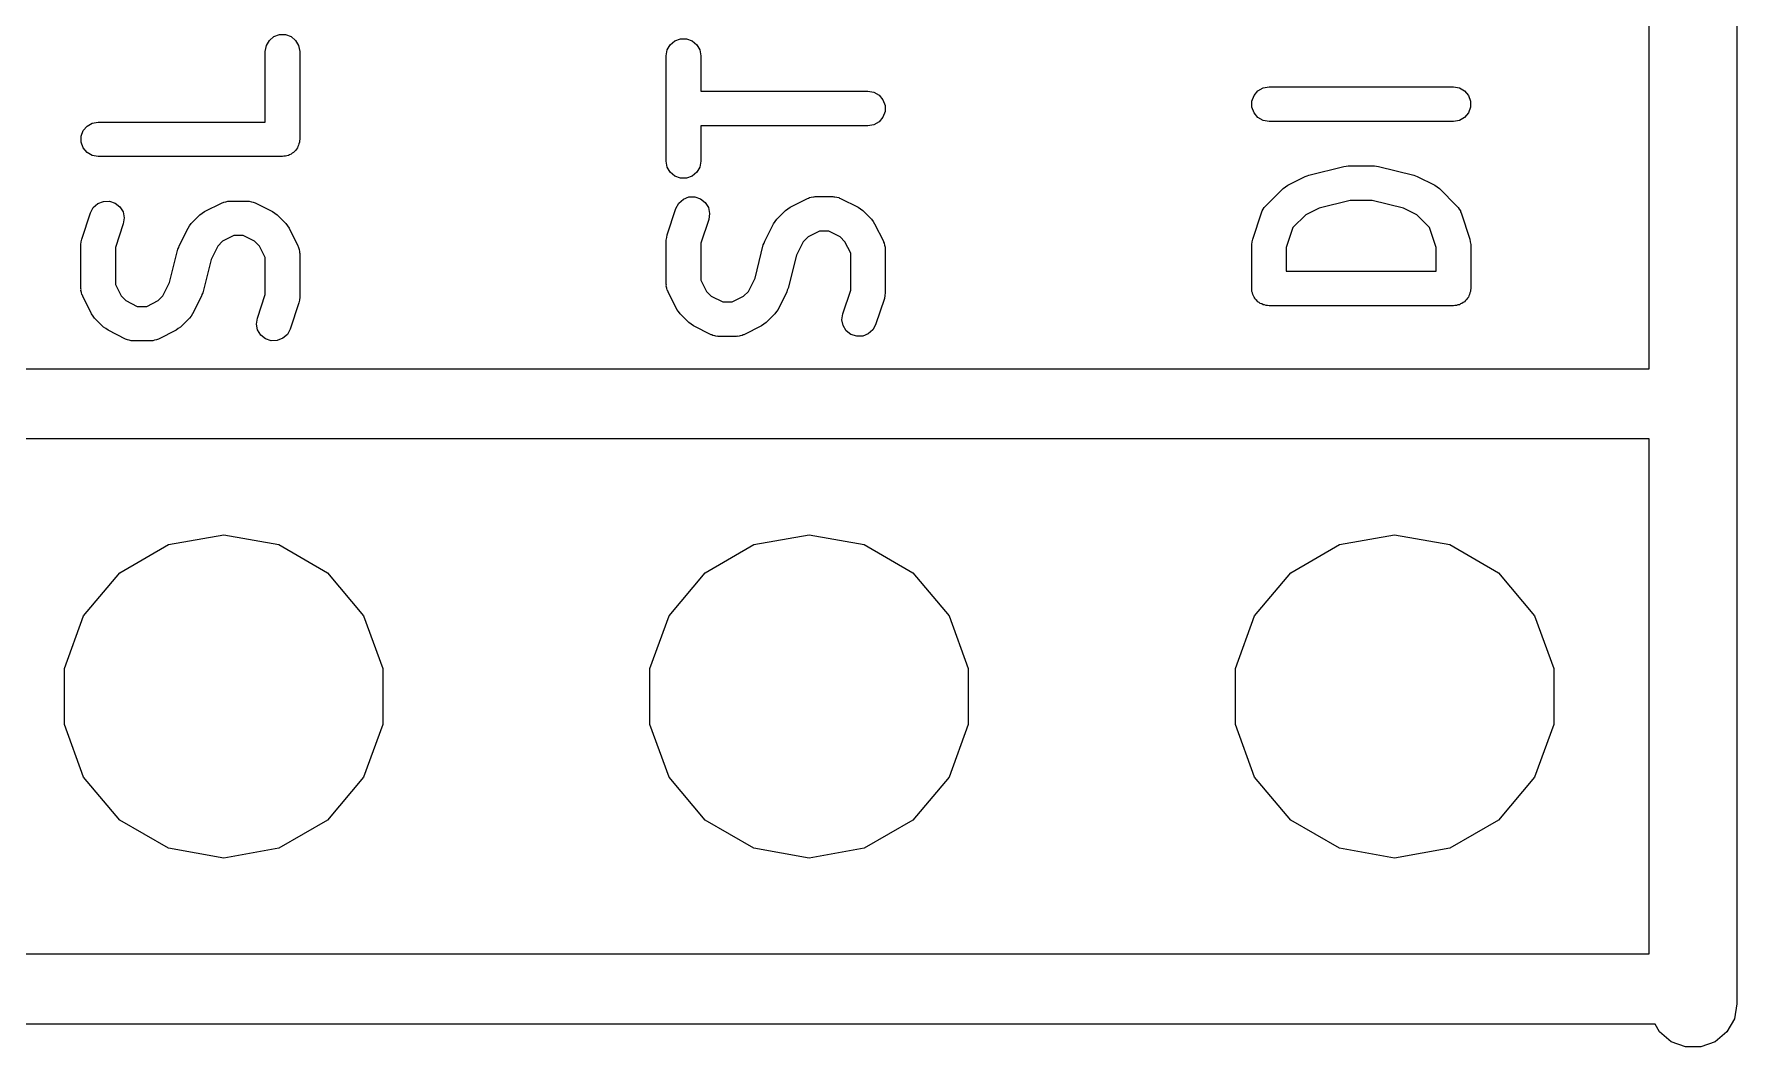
# Model space of a CAD drawing. Extents: x 10 to 287, y -200 to -10.
# Drawn here: x 100.24 to 107.63, y -76.64 to -72.25 of the extents above; entities that cross this region are included whole.
import ezdxf

# ---------------------------------------------------------------- set-up
doc = ezdxf.new("R2010")
doc.units = 0
doc.header["$MEASUREMENT"] = 0
doc.layers.add('BLACK', color=7, linetype='CONTINUOUS')

msp = doc.modelspace()

# ---------------------------------------------------------------- linework, layer by layer
at = {"layer": 'Black'}
for p, q in [((107.632, -61.214), (107.632, -76.454)), ((107.251, -73.6981), (107.251, -63.8429)), ((101.284, -72.2565), (101.309, -72.2476)), ((101.309, -72.2476), (101.335, -72.2476)), ((101.335, -72.2476), (101.359, -72.2565)), ((101.247, -72.3214), (101.252, -72.2958)), ((101.247, -72.6275), (101.247, -72.3214)), ((101.252, -72.2958), (101.265, -72.2732)), ((101.265, -72.2732), (101.284, -72.2565)), ((101.359, -72.2565), (101.379, -72.2732)), ((101.379, -72.2732), (101.392, -72.2958)), ((101.392, -72.2958), (101.397, -72.3214)), ((101.397, -72.3214), (101.397, -72.7024)), ((102.987, -72.3404), (102.991, -72.3148)), ((102.991, -72.3148), (103.004, -72.2923)), ((103.004, -72.2923), (103.024, -72.2756)), ((103.024, -72.2756), (103.049, -72.2667)), ((103.049, -72.2667), (103.075, -72.2667)), ((103.075, -72.2667), (103.099, -72.2756)), ((103.099, -72.2756), (103.119, -72.2923)), ((103.119, -72.2923), (103.132, -72.3148)), ((103.132, -72.3148), (103.137, -72.3404)), ((102.987, -72.7976), (102.987, -72.3404)), ((103.137, -72.3404), (103.137, -72.4941)), ((105.576, -72.4796), (105.602, -72.4751)), ((105.602, -72.4751), (106.402, -72.4751)), ((106.402, -72.4751), (106.428, -72.4796)), ((103.137, -72.4941), (103.862, -72.4941)), ((103.862, -72.4941), (103.888, -72.4986)), ((103.888, -72.4986), (103.91, -72.5117)), ((103.91, -72.5117), (103.927, -72.5316)), ((103.927, -72.5316), (103.936, -72.556)), ((105.528, -72.537), (105.537, -72.5125)), ((105.528, -72.563), (105.528, -72.537)), ((105.537, -72.5125), (105.554, -72.4926)), ((105.554, -72.4926), (105.576, -72.4796)), ((106.428, -72.4796), (106.45, -72.4926)), ((106.45, -72.4926), (106.467, -72.5125)), ((106.467, -72.5125), (106.476, -72.537)), ((106.476, -72.537), (106.476, -72.563)), ((103.927, -72.6065), (103.91, -72.6264)), ((103.936, -72.5821), (103.927, -72.6065)), ((103.936, -72.556), (103.936, -72.5821)), ((105.537, -72.5875), (105.528, -72.563)), ((105.554, -72.6074), (105.537, -72.5875)), ((105.576, -72.6204), (105.554, -72.6074)), ((105.602, -72.6249), (105.576, -72.6204)), ((106.428, -72.6204), (106.402, -72.6249)), ((106.45, -72.6074), (106.428, -72.6204)), ((106.467, -72.5875), (106.45, -72.6074)), ((106.476, -72.563), (106.467, -72.5875)), ((100.448, -72.6894), (100.457, -72.6649)), ((100.448, -72.7154), (100.448, -72.6894)), ((100.457, -72.6649), (100.474, -72.645)), ((100.474, -72.645), (100.496, -72.632)), ((100.496, -72.632), (100.522, -72.6275)), ((100.522, -72.6275), (101.247, -72.6275)), ((103.862, -72.644), (103.137, -72.644)), ((103.137, -72.644), (103.137, -72.7976)), ((103.888, -72.6395), (103.862, -72.644)), ((103.91, -72.6264), (103.888, -72.6395)), ((106.402, -72.6249), (105.602, -72.6249)), ((100.457, -72.7399), (100.448, -72.7154)), ((100.474, -72.7598), (100.457, -72.7399)), ((100.496, -72.7728), (100.474, -72.7598)), ((101.353, -72.7695), (101.348, -72.7728)), ((101.359, -72.7673), (101.353, -72.7695)), ((101.364, -72.7631), (101.359, -72.7673)), ((101.37, -72.7598), (101.364, -72.7631)), ((101.374, -72.7548), (101.37, -72.7598)), ((101.379, -72.7506), (101.374, -72.7548)), ((101.383, -72.7449), (101.379, -72.7506)), ((101.387, -72.7399), (101.383, -72.7449)), ((101.389, -72.7337), (101.387, -72.7399)), ((101.392, -72.728), (101.389, -72.7337)), ((101.393, -72.7216), (101.392, -72.728)), ((101.396, -72.7154), (101.393, -72.7216)), ((101.397, -72.7024), (101.396, -72.7089)), ((101.396, -72.7089), (101.396, -72.7154)), ((100.522, -72.7773), (100.496, -72.7728)), ((101.322, -72.7773), (100.522, -72.7773)), ((101.328, -72.7762), (101.322, -72.7773)), ((101.335, -72.7762), (101.328, -72.7762)), ((101.341, -72.7739), (101.335, -72.7762)), ((101.348, -72.7728), (101.341, -72.7739)), ((102.991, -72.8233), (102.987, -72.7976)), ((103.004, -72.8458), (102.991, -72.8233)), ((103.132, -72.8233), (103.119, -72.8458)), ((103.137, -72.7976), (103.132, -72.8233)), ((105.774, -72.8583), (105.927, -72.8202)), ((105.927, -72.8202), (105.936, -72.8196)), ((105.936, -72.8196), (105.945, -72.818)), ((105.945, -72.818), (106.059, -72.818)), ((106.059, -72.818), (106.068, -72.8196)), ((106.068, -72.8196), (106.077, -72.8202)), ((106.077, -72.8202), (106.23, -72.8583)), ((103.024, -72.8625), (103.004, -72.8458)), ((103.049, -72.8714), (103.024, -72.8625)), ((103.075, -72.8714), (103.049, -72.8714)), ((103.099, -72.8625), (103.075, -72.8714)), ((103.119, -72.8458), (103.099, -72.8625)), ((105.587, -72.9923), (105.663, -72.9161)), ((105.663, -72.9161), (105.673, -72.9092)), ((105.673, -72.9092), (105.683, -72.9021)), ((105.683, -72.9021), (105.759, -72.864)), ((105.759, -72.864), (105.767, -72.8616)), ((105.767, -72.8616), (105.774, -72.8583)), ((106.23, -72.8583), (106.237, -72.8616)), ((106.237, -72.8616), (106.245, -72.864)), ((106.245, -72.864), (106.321, -72.9021)), ((106.321, -72.9021), (106.331, -72.9092)), ((106.331, -72.9092), (106.341, -72.9161)), ((106.341, -72.9161), (106.417, -72.9923)), ((100.501, -72.9987), (100.521, -72.9815)), ((100.521, -72.9815), (100.545, -72.9719)), ((100.545, -72.9719), (100.571, -72.9712)), ((100.571, -72.9712), (100.596, -72.9794)), ((100.596, -72.9794), (100.616, -72.9956)), ((100.984, -73.0164), (101.06, -72.9783)), ((101.06, -72.9783), (101.064, -72.977)), ((101.064, -72.977), (101.068, -72.9749)), ((101.068, -72.9749), (101.076, -72.9734)), ((101.076, -72.9734), (101.085, -72.9709)), ((101.085, -72.9709), (101.089, -72.9711)), ((101.089, -72.9711), (101.093, -72.9704)), ((101.093, -72.9704), (101.17, -72.9704)), ((101.17, -72.9704), (101.174, -72.9711)), ((101.174, -72.9711), (101.178, -72.9709)), ((101.178, -72.9709), (101.187, -72.9734)), ((101.187, -72.9734), (101.195, -72.9749)), ((101.195, -72.9749), (101.199, -72.977)), ((101.199, -72.977), (101.203, -72.9783)), ((101.203, -72.9783), (101.279, -73.0164)), ((103.029, -73.0026), (103.041, -72.9797)), ((103.041, -72.9797), (103.061, -72.9624)), ((103.061, -72.9624), (103.085, -72.9528)), ((103.085, -72.9528), (103.111, -72.9521)), ((103.111, -72.9521), (103.136, -72.9604)), ((103.136, -72.9604), (103.156, -72.9765)), ((103.156, -72.9765), (103.17, -72.9987)), ((103.524, -72.9973), (103.6, -72.9592)), ((103.6, -72.9592), (103.604, -72.958)), ((103.604, -72.958), (103.608, -72.9558)), ((103.608, -72.9558), (103.616, -72.9543)), ((103.616, -72.9543), (103.625, -72.9518)), ((103.625, -72.9518), (103.629, -72.9521)), ((103.629, -72.9521), (103.633, -72.9513)), ((103.633, -72.9513), (103.71, -72.9513)), ((103.71, -72.9513), (103.714, -72.9521)), ((103.714, -72.9521), (103.718, -72.9518)), ((103.718, -72.9518), (103.727, -72.9543)), ((103.727, -72.9543), (103.735, -72.9558)), ((103.735, -72.9558), (103.739, -72.958)), ((103.739, -72.958), (103.743, -72.9592)), ((103.743, -72.9592), (103.819, -72.9973)), ((105.584, -72.9959), (105.587, -72.9923)), ((105.954, -72.9678), (105.819, -73.0017)), ((106.05, -72.9678), (105.954, -72.9678)), ((106.185, -73.0017), (106.05, -72.9678)), ((106.417, -72.9923), (106.419, -72.9959)), ((100.451, -73.1359), (100.489, -73.0216)), ((100.489, -73.0216), (100.501, -72.9987)), ((100.616, -72.9956), (100.63, -73.0178)), ((100.63, -73.0178), (100.635, -73.0433)), ((100.635, -73.0433), (100.631, -73.069)), ((100.926, -73.0685), (100.964, -73.0304)), ((100.964, -73.0304), (100.974, -73.0235)), ((100.974, -73.0235), (100.984, -73.0164)), ((101.279, -73.0164), (101.289, -73.0235)), ((101.289, -73.0235), (101.299, -73.0304)), ((101.299, -73.0304), (101.337, -73.0685)), ((102.991, -73.1169), (103.029, -73.0026)), ((103.171, -73.0499), (103.137, -73.1527)), ((103.17, -72.9987), (103.175, -73.0242)), ((103.175, -73.0242), (103.171, -73.0499)), ((103.452, -73.0689), (103.459, -73.0593)), ((103.459, -73.0593), (103.466, -73.0495)), ((103.466, -73.0495), (103.504, -73.0114)), ((103.504, -73.0114), (103.514, -73.0045)), ((103.514, -73.0045), (103.524, -72.9973)), ((103.819, -72.9973), (103.829, -73.0045)), ((103.829, -73.0045), (103.839, -73.0114)), ((103.839, -73.0114), (103.877, -73.0495)), ((103.877, -73.0495), (103.884, -73.0593)), ((103.884, -73.0593), (103.891, -73.0689)), ((105.531, -73.1359), (105.569, -73.0216)), ((105.569, -73.0216), (105.571, -73.0178)), ((105.571, -73.0178), (105.572, -73.0136)), ((105.572, -73.0136), (105.577, -73.0064)), ((105.577, -73.0064), (105.581, -72.9987)), ((105.581, -72.9987), (105.584, -72.9959)), ((105.761, -73.0307), (105.705, -73.0858)), ((105.819, -73.0017), (105.761, -73.0307)), ((106.243, -73.0307), (106.185, -73.0017)), ((106.298, -73.0858), (106.243, -73.0307)), ((106.419, -72.9959), (106.423, -72.9987)), ((106.423, -72.9987), (106.427, -73.0064)), ((106.427, -73.0064), (106.432, -73.0136)), ((106.432, -73.0136), (106.433, -73.0178)), ((106.433, -73.0178), (106.435, -73.0216)), ((106.435, -73.0216), (106.473, -73.1359)), ((100.449, -73.1478), (100.451, -73.1359)), ((100.631, -73.069), (100.597, -73.1718)), ((100.874, -73.1642), (100.912, -73.088)), ((100.912, -73.088), (100.919, -73.0784)), ((100.919, -73.0784), (100.926, -73.0685)), ((101.111, -73.1202), (101.062, -73.145)), ((101.152, -73.1202), (101.111, -73.1202)), ((101.201, -73.145), (101.152, -73.1202)), ((101.337, -73.0685), (101.344, -73.0784)), ((101.344, -73.0784), (101.351, -73.088)), ((101.351, -73.088), (101.389, -73.1642)), ((102.987, -73.1405), (102.989, -73.1287)), ((102.989, -73.1287), (102.991, -73.1169)), ((103.414, -73.1451), (103.452, -73.0689)), ((103.602, -73.1259), (103.581, -73.1468)), ((103.651, -73.1012), (103.602, -73.1259)), ((103.692, -73.1012), (103.651, -73.1012)), ((103.741, -73.1259), (103.692, -73.1012)), ((103.762, -73.1468), (103.741, -73.1259)), ((103.891, -73.0689), (103.929, -73.1451)), ((105.529, -73.1478), (105.531, -73.1359)), ((105.705, -73.0858), (105.677, -73.1718)), ((106.327, -73.1718), (106.298, -73.0858)), ((106.473, -73.1359), (106.475, -73.1478)), ((100.447, -73.1596), (100.449, -73.1478)), ((100.447, -73.3501), (100.447, -73.1596)), ((100.597, -73.1718), (100.597, -73.3324)), ((100.832, -73.3239), (100.868, -73.1795)), ((100.868, -73.1795), (100.872, -73.172)), ((100.872, -73.172), (100.874, -73.1642)), ((101.041, -73.1659), (101.012, -73.2238)), ((101.062, -73.145), (101.041, -73.1659)), ((101.222, -73.1659), (101.201, -73.145)), ((101.247, -73.2154), (101.222, -73.1659)), ((101.389, -73.1642), (101.39, -73.1683)), ((101.39, -73.1683), (101.392, -73.1721)), ((101.392, -73.1721), (101.394, -73.1807)), ((101.394, -73.1807), (101.396, -73.1891)), ((101.396, -73.1891), (101.396, -73.1934)), ((101.396, -73.1934), (101.397, -73.1977)), ((101.397, -73.1977), (101.397, -73.3882)), ((102.987, -73.331), (102.987, -73.1405)), ((103.137, -73.1527), (103.137, -73.3134)), ((103.372, -73.3049), (103.408, -73.1605)), ((103.408, -73.1605), (103.412, -73.153)), ((103.412, -73.153), (103.414, -73.1451)), ((103.552, -73.2048), (103.516, -73.3492)), ((103.581, -73.1468), (103.552, -73.2048)), ((103.787, -73.1963), (103.762, -73.1468)), ((103.787, -73.357), (103.787, -73.1963)), ((103.929, -73.1451), (103.93, -73.1493)), ((103.93, -73.1493), (103.932, -73.153)), ((103.932, -73.153), (103.934, -73.1617)), ((103.934, -73.1617), (103.936, -73.1701)), ((103.936, -73.1701), (103.936, -73.1744)), ((103.936, -73.1744), (103.937, -73.1786)), ((103.937, -73.1786), (103.937, -73.3691)), ((105.527, -73.1596), (105.529, -73.1478)), ((105.527, -73.3501), (105.527, -73.1596)), ((105.677, -73.1718), (105.677, -73.2752)), ((106.327, -73.2752), (106.327, -73.1718)), ((106.475, -73.1478), (106.477, -73.1596)), ((106.477, -73.1596), (106.477, -73.3501)), ((101.012, -73.2238), (100.976, -73.3683)), ((101.247, -73.376), (101.247, -73.2154)), ((105.677, -73.2752), (106.327, -73.2752)), ((100.448, -73.3544), (100.447, -73.3501)), ((100.447, -73.3587), (100.448, -73.3544)), ((100.45, -73.3671), (100.447, -73.3587)), ((100.597, -73.3324), (100.622, -73.3819)), ((100.803, -73.3819), (100.832, -73.3239)), ((102.988, -73.3353), (102.987, -73.331)), ((102.987, -73.3396), (102.988, -73.3353)), ((102.99, -73.348), (102.987, -73.3396)), ((102.991, -73.3567), (102.99, -73.348)), ((102.994, -73.3604), (102.991, -73.3567)), ((102.995, -73.3646), (102.994, -73.3604)), ((103.137, -73.3134), (103.162, -73.3629)), ((103.343, -73.3629), (103.372, -73.3049)), ((103.512, -73.3567), (103.51, -73.3646)), ((103.516, -73.3492), (103.512, -73.3567)), ((103.753, -73.4598), (103.787, -73.357)), ((105.528, -73.3566), (105.527, -73.3501)), ((105.528, -73.3631), (105.528, -73.3566)), ((106.477, -73.3501), (106.476, -73.3566)), ((106.476, -73.3566), (106.476, -73.3631)), ((100.451, -73.3757), (100.45, -73.3671)), ((100.454, -73.3795), (100.451, -73.3757)), ((100.455, -73.3836), (100.454, -73.3795)), ((100.493, -73.4598), (100.455, -73.3836)), ((100.622, -73.3819), (100.642, -73.4028)), ((100.642, -73.4028), (100.692, -73.4276)), ((100.692, -73.4276), (100.733, -73.4276)), ((100.733, -73.4276), (100.782, -73.4028)), ((100.782, -73.4028), (100.803, -73.3819)), ((100.97, -73.3836), (100.932, -73.4598)), ((100.972, -73.3758), (100.97, -73.3836)), ((100.976, -73.3683), (100.972, -73.3758)), ((101.213, -73.4788), (101.247, -73.376)), ((101.393, -73.4119), (101.355, -73.5262)), ((101.395, -73.4), (101.393, -73.4119)), ((101.397, -73.3882), (101.395, -73.4)), ((103.033, -73.4408), (102.995, -73.3646)), ((103.162, -73.3629), (103.182, -73.3838)), ((103.182, -73.3838), (103.232, -73.4085)), ((103.232, -73.4085), (103.273, -73.4085)), ((103.273, -73.4085), (103.322, -73.3838)), ((103.322, -73.3838), (103.343, -73.3629)), ((103.51, -73.3646), (103.472, -73.4408)), ((103.933, -73.3928), (103.895, -73.5071)), ((103.935, -73.381), (103.933, -73.3928)), ((103.937, -73.3691), (103.935, -73.381)), ((105.53, -73.3693), (105.528, -73.3631)), ((105.531, -73.3757), (105.53, -73.3693)), ((105.535, -73.3814), (105.531, -73.3757)), ((105.537, -73.3876), (105.535, -73.3814)), ((105.541, -73.3926), (105.537, -73.3876)), ((105.544, -73.3983), (105.541, -73.3926)), ((105.549, -73.4025), (105.544, -73.3983)), ((105.554, -73.4075), (105.549, -73.4025)), ((105.559, -73.4108), (105.554, -73.4075)), ((105.564, -73.415), (105.559, -73.4108)), ((105.571, -73.4172), (105.564, -73.415)), ((105.576, -73.4205), (105.571, -73.4172)), ((105.583, -73.4216), (105.576, -73.4205)), ((105.589, -73.4239), (105.583, -73.4216)), ((105.595, -73.4239), (105.589, -73.4239)), ((105.602, -73.425), (105.595, -73.4239)), ((106.402, -73.425), (105.602, -73.425)), ((106.408, -73.4239), (106.402, -73.425)), ((106.415, -73.4239), (106.408, -73.4239)), ((106.421, -73.4216), (106.415, -73.4239)), ((106.428, -73.4205), (106.421, -73.4216)), ((106.433, -73.4172), (106.428, -73.4205)), ((106.439, -73.415), (106.433, -73.4172)), ((106.444, -73.4108), (106.439, -73.415)), ((106.45, -73.4075), (106.444, -73.4108)), ((106.454, -73.4025), (106.45, -73.4075)), ((106.459, -73.3983), (106.454, -73.4025)), ((106.463, -73.3926), (106.459, -73.3983)), ((106.467, -73.3876), (106.463, -73.3926)), ((106.469, -73.3814), (106.467, -73.3876)), ((106.472, -73.3757), (106.469, -73.3814)), ((106.473, -73.3693), (106.472, -73.3757)), ((106.476, -73.3631), (106.473, -73.3693)), ((100.5, -73.4694), (100.493, -73.4598)), ((100.507, -73.4793), (100.5, -73.4694)), ((100.545, -73.5174), (100.507, -73.4793)), ((100.918, -73.4793), (100.88, -73.5174)), ((100.925, -73.4694), (100.918, -73.4793)), ((100.932, -73.4598), (100.925, -73.4694)), ((101.209, -73.5045), (101.213, -73.4788)), ((101.214, -73.53), (101.209, -73.5045)), ((103.04, -73.4504), (103.033, -73.4408)), ((103.047, -73.4602), (103.04, -73.4504)), ((103.085, -73.4983), (103.047, -73.4602)), ((103.095, -73.5052), (103.085, -73.4983)), ((103.105, -73.5124), (103.095, -73.5052)), ((103.41, -73.5052), (103.4, -73.5124)), ((103.42, -73.4983), (103.41, -73.5052)), ((103.458, -73.4602), (103.42, -73.4983)), ((103.465, -73.4504), (103.458, -73.4602)), ((103.472, -73.4408), (103.465, -73.4504)), ((103.749, -73.4855), (103.753, -73.4598)), ((103.754, -73.511), (103.749, -73.4855)), ((103.895, -73.5071), (103.883, -73.53)), ((100.555, -73.5243), (100.545, -73.5174)), ((100.565, -73.5314), (100.555, -73.5243)), ((100.641, -73.5695), (100.565, -73.5314)), ((100.645, -73.5708), (100.641, -73.5695)), ((100.649, -73.5729), (100.645, -73.5708)), ((100.657, -73.5744), (100.649, -73.5729)), ((100.666, -73.5769), (100.657, -73.5744)), ((100.67, -73.5767), (100.666, -73.5769)), ((100.674, -73.5774), (100.67, -73.5767)), ((100.75, -73.5774), (100.674, -73.5774)), ((100.755, -73.5767), (100.75, -73.5774)), ((100.759, -73.5769), (100.755, -73.5767)), ((100.767, -73.5744), (100.759, -73.5769)), ((100.776, -73.5729), (100.767, -73.5744)), ((100.78, -73.5707), (100.776, -73.5729)), ((100.784, -73.5695), (100.78, -73.5707)), ((100.86, -73.5314), (100.784, -73.5695)), ((100.87, -73.5243), (100.86, -73.5314)), ((100.88, -73.5174), (100.87, -73.5243)), ((101.228, -73.5522), (101.214, -73.53)), ((101.248, -73.5684), (101.228, -73.5522)), ((101.273, -73.5766), (101.248, -73.5684)), ((101.299, -73.5759), (101.273, -73.5766)), ((101.323, -73.5663), (101.299, -73.5759)), ((101.343, -73.5491), (101.323, -73.5663)), ((101.355, -73.5262), (101.343, -73.5491)), ((103.181, -73.5505), (103.105, -73.5124)), ((103.185, -73.5517), (103.181, -73.5505)), ((103.189, -73.5539), (103.185, -73.5517)), ((103.197, -73.5554), (103.189, -73.5539)), ((103.206, -73.5579), (103.197, -73.5554)), ((103.21, -73.5576), (103.206, -73.5579)), ((103.214, -73.5584), (103.21, -73.5576)), ((103.29, -73.5584), (103.214, -73.5584)), ((103.295, -73.5576), (103.29, -73.5584)), ((103.299, -73.5579), (103.295, -73.5576)), ((103.307, -73.5554), (103.299, -73.5579)), ((103.316, -73.5539), (103.307, -73.5554)), ((103.32, -73.5517), (103.316, -73.5539)), ((103.324, -73.5505), (103.32, -73.5517)), ((103.4, -73.5124), (103.324, -73.5505)), ((103.768, -73.5332), (103.754, -73.511)), ((103.788, -73.5493), (103.768, -73.5332)), ((103.813, -73.5576), (103.788, -73.5493)), ((103.839, -73.5569), (103.813, -73.5576)), ((103.863, -73.5473), (103.839, -73.5569)), ((103.883, -73.53), (103.863, -73.5473)), ((87.3125, -73.6981), (107.251, -73.6981)), ((107.251, -74.0029), (89.789, -74.0029)), ((107.251, -76.2381), (107.251, -74.0029)), ((100.616, -74.5834), (100.827, -74.4616)), ((100.827, -74.4616), (101.067, -74.4193)), ((101.067, -74.4193), (101.306, -74.4616)), ((101.306, -74.4616), (101.517, -74.5834)), ((103.156, -74.5834), (103.367, -74.4616)), ((103.367, -74.4616), (103.607, -74.4193)), ((103.607, -74.4193), (103.846, -74.4616)), ((103.846, -74.4616), (104.057, -74.5834)), ((105.696, -74.5834), (105.907, -74.4616)), ((105.907, -74.4616), (106.147, -74.4193)), ((106.147, -74.4193), (106.386, -74.4616)), ((106.386, -74.4616), (106.597, -74.5834)), ((100.459, -74.7699), (100.616, -74.5834)), ((101.517, -74.5834), (101.674, -74.7699)), ((102.999, -74.7699), (103.156, -74.5834)), ((104.057, -74.5834), (104.214, -74.7699)), ((105.539, -74.7699), (105.696, -74.5834)), ((106.597, -74.5834), (106.754, -74.7699)), ((100.376, -74.9987), (100.459, -74.7699)), ((101.674, -74.7699), (101.757, -74.9987)), ((102.916, -74.9987), (102.999, -74.7699)), ((104.214, -74.7699), (104.297, -74.9987)), ((105.456, -74.9987), (105.539, -74.7699)), ((106.754, -74.7699), (106.837, -74.9987)), ((100.376, -75.2423), (100.376, -74.9987)), ((101.757, -74.9987), (101.757, -75.2423)), ((102.916, -75.2423), (102.916, -74.9987)), ((104.297, -74.9987), (104.297, -75.2423)), ((105.456, -75.2423), (105.456, -74.9987)), ((106.837, -74.9987), (106.837, -75.2423)), ((100.459, -75.4711), (100.376, -75.2423)), ((101.757, -75.2423), (101.674, -75.4711)), ((102.999, -75.4711), (102.916, -75.2423)), ((104.297, -75.2423), (104.214, -75.4711)), ((105.539, -75.4711), (105.456, -75.2423)), ((106.837, -75.2423), (106.754, -75.4711)), ((100.616, -75.6576), (100.459, -75.4711)), ((101.674, -75.4711), (101.517, -75.6576)), ((103.156, -75.6576), (102.999, -75.4711)), ((104.214, -75.4711), (104.057, -75.6576)), ((105.696, -75.6576), (105.539, -75.4711)), ((106.754, -75.4711), (106.597, -75.6576)), ((100.827, -75.7794), (100.616, -75.6576)), ((101.517, -75.6576), (101.306, -75.7794)), ((103.367, -75.7794), (103.156, -75.6576)), ((104.057, -75.6576), (103.846, -75.7794)), ((105.907, -75.7794), (105.696, -75.6576)), ((106.597, -75.6576), (106.386, -75.7794)), ((101.067, -75.8217), (100.827, -75.7794)), ((101.306, -75.7794), (101.067, -75.8217)), ((103.607, -75.8217), (103.367, -75.7794)), ((103.846, -75.7794), (103.607, -75.8217)), ((106.147, -75.8217), (105.907, -75.7794)), ((106.386, -75.7794), (106.147, -75.8217)), ((89.789, -76.2381), (107.251, -76.2381)), ((107.632, -76.454), (107.621, -76.5192)), ((107.621, -76.5192), (107.588, -76.5765)), ((107.277, -76.5429), (87.2873, -76.5429)), ((107.296, -76.5765), (107.277, -76.5429)), ((107.347, -76.619), (107.296, -76.5765)), ((107.588, -76.5765), (107.537, -76.619)), ((107.409, -76.6416), (107.347, -76.619)), ((107.475, -76.6416), (107.409, -76.6416)), ((107.537, -76.619), (107.475, -76.6416))]:
    msp.add_line(p, q, dxfattribs=at)

doc.saveas('drawing.dxf')
